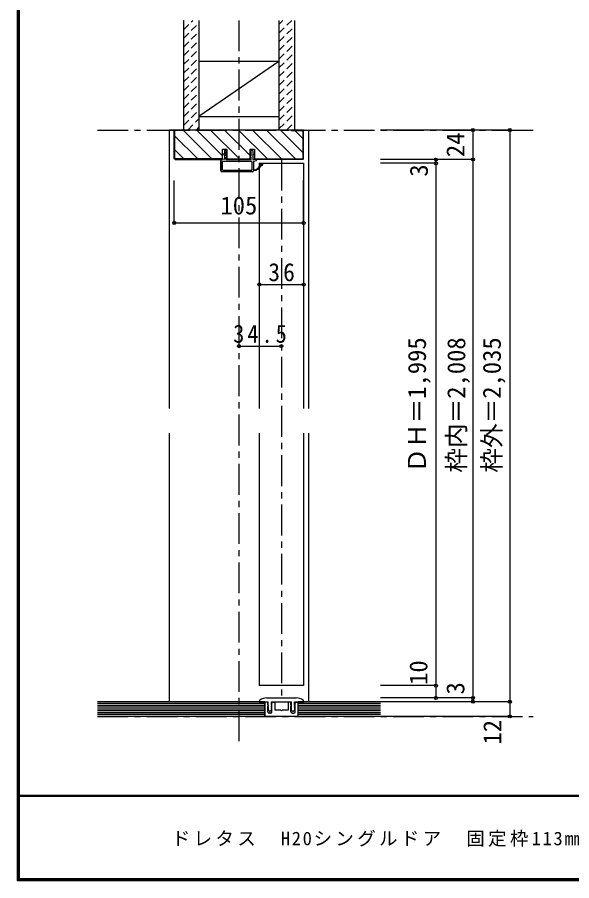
# Model space of a CAD drawing. Units: millimetres at full size, sheet at 1:5. Extents: x -973 to 977, y -718 to 696.
# Drawn here: x -973 to -523, y -701 to 0 of the extents above; entities that cross this region are included whole.
import ezdxf
from ezdxf.enums import TextEntityAlignment as Align

# ---------------------------------------------------------------- set-up
doc = ezdxf.new("R2010")
doc.units = ezdxf.units.MM
doc.header["$LTSCALE"] = 5
doc.header["$PDMODE"] = 32
doc.header["$PDSIZE"] = 2.5
doc.linetypes.add('CHAIN1', pattern=[8, 5, -1, 1, -1])
doc.linetypes.add('DASHED1', pattern=[1.8, 1.2, -0.6])
for name, color, linetype in [('0-0_補助線', 7, 'Continuous'), ('0-1_通り芯', 4, 'CHAIN1'), ('0-3_仕上げ', 7, 'Continuous'), ('0-4_枠', 3, 'Continuous'), ('0-6_扉', 6, 'Continuous'), ('0-7_金物', 7, 'Continuous'), ('0-B_寸法', 4, 'Continuous'), ('0-C_ハッチ', 4, 'DASHED1'), ('F-1_枠', 6, 'Continuous'), ('F-A_文字', 7, 'Continuous')]:
    doc.layers.add(name, color=color, linetype=linetype)
doc.styles.add('ＭＳ ゴシック', font='')
doc.styles.get('ＭＳ ゴシック').set_extended_font_data('MS Gothic')

# ---------------------------------------------------------------- blocks, each defined once
blk = doc.blocks.new('2')
at = {"layer": '0-0_補助線'}
for p, q in [((-9.846, -9.622), (-9.846, 15.078)), ((-8.846, 16.078), (0.354, 16.078)), ((-8.846, 15.878), (0.637, 15.878)), ((-8.446, 14.378), (-8.446, -8.922)), ((-8.146, 14.678), (-1.546, 14.678)), ((-1.246, 14.378), (-1.246, -8.922)), ((0.154, 11.653), (2.154, 11.653)), ((0.154, 11.653), (0.154, -8.497)), ((2.154, 10.953), (2.154, 11.653)), ((3.154, 11.653), (2.512, 10.83)), ((3.154, 11.653), (6.154, 11.653)), ((4.154, 13.753), (4.154, 13.053)), ((5.154, 13.053), (4.512, 13.876)), ((7.154, 13.053), (5.154, 13.053)), ((6.154, 10.953), (6.154, 11.653)), ((7.558, 12.258), (6.516, 10.835)), ((-1.48, -10.622), (-8.846, -10.622)), ((-1.546, -9.222), (-8.146, -9.222)), ((-1.189, -10.85), (-0.732, -12.694)), ((0.354, -12.922), (-0.441, -12.922)), ((0.154, -8.497), (2.154, -8.497)), ((4.154, -9.897), (0.154, -9.897)), ((0.154, -9.897), (0.154, -10.622)), ((0.154, -10.622), (0.645, -12.548)), ((2.154, -7.797), (2.154, -8.497)), ((3.154, -8.497), (2.512, -7.674)), ((3.154, -8.497), (6.154, -8.497)), ((4.154, -10.597), (4.154, -9.897)), ((5.154, -9.897), (4.512, -10.72)), ((7.154, -9.897), (5.154, -9.897)), ((6.154, -7.797), (6.154, -8.497)), ((7.558, -9.101), (6.516, -7.679))]:
    blk.add_line(p, q, dxfattribs=at)
for points in [[(-9.646, 15.078), (-9.646, -9.622), (-9.846, -9.622)], [(4.154, 13.053), (0.154, 13.053), (0.649, 15.723)]]:
    blk.add_lwpolyline(points, dxfattribs=at)
for centre, radius, start, end in [((-8.846, 15.078), 1, 90, 180), ((-8.846, 15.078), 0.8, 90, 180), ((-8.146, 14.378), 0.3, 90, 180), ((-1.546, 14.378), 0.3, 0, 90), ((0.354, 15.778), 0.3, 349.49875, 90), ((2.354, 10.953), 0.2, 180, 322.03043), ((4.354, 13.753), 0.2, 37.96957, 180), ((6.354, 10.953), 0.2, 180, 323.78053), ((7.154, 12.553), 0.5, 323.78053, 90), ((-8.846, -9.622), 1, 180, 270), ((-2.846, -10.72), 6, 179.06153, 259.29815), ((-8.146, -8.922), 0.3, 180, 270), ((-2.846, -10.72), 5.3, 178.93757, 259.29815), ((-1.546, -8.922), 0.3, 270, 0), ((-1.48, -10.922), 0.3, 13.9282, 90), ((-0.441, -12.622), 0.3, 193.9282, 270), ((0.354, -12.622), 0.3, 270, 14.29438), ((2.354, -7.797), 0.2, 37.96957, 180), ((4.354, -10.597), 0.2, 180, 322.03043), ((6.354, -7.797), 0.2, 36.21947, 180), ((7.154, -9.397), 0.5, 270, 36.21947), ((-3.896, -16.272), 0.35, 259.29815, 79.29815)]:
    blk.add_arc(centre, radius, start, end, dxfattribs=at)
blk.add_point((-3.896, -16.622), dxfattribs=at)

msp = doc.modelspace()

# ---------------------------------------------------------------- linework, layer by layer
at = {"layer": '0-1_通り芯'}
for p, q in [((-793.476, -2.5), (-793.476, -590.892)), ((-573.619, -91.5), (-554.619, -91.5)), ((-758.976, -115.5), (-758.976, -555.5)), ((-908.333, -567.5), (-554.619, -567.5))]:
    msp.add_line(p, q, dxfattribs=at)
at = {"layer": '0-3_仕上げ', "color": 2}
for p, q in [((-772.476, -555.5), (-908.333, -555.5)), ((-772.476, -567.5), (-772.476, -555.5)), ((-745.476, -567.5), (-745.476, -555.5)), ((-678.619, -555.5), (-745.476, -555.5)), ((-678.619, -567.5), (-908.333, -567.5))]:
    msp.add_line(p, q, dxfattribs=at)
at = {"layer": '0-3_仕上げ'}
for p, q in [((-772.476, -557), (-908.333, -557)), ((-772.476, -558.5), (-908.333, -558.5)), ((-772.476, -560), (-908.333, -560)), ((-678.619, -557), (-745.476, -557)), ((-678.619, -558.5), (-745.476, -558.5)), ((-678.619, -560), (-745.476, -560)), ((-772.476, -561.5), (-908.333, -561.5)), ((-772.476, -563), (-908.333, -563)), ((-772.476, -564.5), (-908.333, -564.5)), ((-772.476, -566), (-908.333, -566)), ((-678.619, -561.5), (-745.476, -561.5)), ((-678.619, -563), (-745.476, -563)), ((-678.619, -564.5), (-745.476, -564.5)), ((-678.619, -566), (-745.476, -566))]:
    msp.add_line(p, q, dxfattribs=at)
at = {"layer": '0-4_枠', "color": 4}
for p, q in [((-849.976, -91.5), (-849.976, -317.5)), ((-736.976, -91.5), (-736.976, -317.5)), ((-849.976, -337.5), (-849.976, -555.5)), ((-736.976, -337.5), (-736.976, -555.5))]:
    msp.add_line(p, q, dxfattribs=at)
at = {"layer": '0-4_枠'}
for p, q in [((-845.476, -114.586), (-845.476, -92)), ((-835.976, -92), (-845.476, -92)), ((-835.976, -91.5), (-835.976, -92)), ((-750.976, -92), (-750.976, -91.5)), ((-750.976, -92), (-741.476, -92)), ((-741.476, -114.586), (-741.476, -92)), ((-806.726, -107), (-803.026, -107)), ((-806.726, -115.5), (-806.726, -107)), ((-803.026, -115.5), (-803.026, -107)), ((-784.426, -115.5), (-784.426, -107)), ((-845.062, -115), (-845.476, -114.586)), ((-845.269, -115.5), (-806.726, -115.5)), ((-806.726, -115), (-845.062, -115)), ((-803.026, -115), (-784.426, -115)), ((-803.026, -115.5), (-784.426, -115.5)), ((-780.726, -115), (-741.89, -115)), ((-741.683, -115.5), (-780.726, -115.5)), ((-741.89, -115), (-741.476, -114.586))]:
    msp.add_line(p, q, dxfattribs=at)
for points in [[(-845.269, -115.5), (-845.976, -114.793), (-845.976, -91.5)], [(-741.683, -115.5), (-740.976, -114.793), (-740.976, -91.5)], [(-784.426, -107), (-780.726, -107), (-780.726, -115.5)]]:
    msp.add_lwpolyline(points, dxfattribs=at)
at = {"layer": '0-6_扉'}
for p, q in [((-776.976, -118.5), (-740.976, -118.5)), ((-776.976, -118.5), (-776.976, -317.5)), ((-740.976, -118.5), (-740.976, -317.5)), ((-776.976, -337.5), (-776.976, -542.5)), ((-740.976, -337.5), (-740.976, -542.5)), ((-740.976, -542.5), (-776.976, -542.5))]:
    msp.add_line(p, q, dxfattribs=at)
at = {"layer": '0-7_金物'}
for p, q in [((-770.976, -552.5), (-746.976, -552.5)), ((-776.976, -555.5), (-776.976, -555.017)), ((-776.976, -555.5), (-769.626, -555.5)), ((-771.026, -555.8), (-772.476, -555.8)), ((-772.476, -567.5), (-772.476, -555.8)), ((-772.376, -555.8), (-772.376, -567.5)), ((-770.026, -558.05), (-770.026, -556.8)), ((-770.026, -558.05), (-769.819, -558.396)), ((-770.026, -559.05), (-769.819, -558.704)), ((-770.026, -563.8), (-770.026, -559.05)), ((-769.626, -558.5), (-769.833, -558.846)), ((-769.626, -560), (-769.833, -560.346)), ((-769.626, -561), (-769.833, -560.654)), ((-769.626, -558.5), (-769.626, -555.5)), ((-767.126, -558.5), (-767.126, -555.5)), ((-767.126, -555.5), (-750.826, -555.5)), ((-767.126, -558.5), (-766.919, -558.846)), ((-767.126, -559.5), (-766.919, -559.154)), ((-767.126, -560), (-767.126, -559.5)), ((-767.126, -560), (-766.919, -560.346)), ((-767.126, -561), (-766.919, -560.654)), ((-766.726, -558.05), (-766.933, -558.396)), ((-766.726, -559.05), (-766.933, -558.704)), ((-766.726, -558.05), (-766.726, -556.8)), ((-766.726, -563.8), (-766.726, -559.05)), ((-765.726, -555.8), (-764.376, -555.8)), ((-764.376, -555.8), (-764.376, -562.5)), ((-752.226, -555.8), (-753.576, -555.8)), ((-753.576, -555.8), (-753.576, -562.5)), ((-751.226, -558.05), (-751.226, -556.8)), ((-751.226, -558.05), (-751.019, -558.396)), ((-751.226, -559.05), (-751.019, -558.704)), ((-751.226, -563.8), (-751.226, -559.05)), ((-750.826, -558.5), (-751.033, -558.846)), ((-750.826, -559.5), (-751.033, -559.154)), ((-750.826, -560), (-751.033, -560.346)), ((-750.826, -561), (-751.033, -560.654)), ((-750.826, -558.5), (-750.826, -555.5)), ((-750.826, -560), (-750.826, -559.5)), ((-748.326, -558.5), (-748.326, -555.5)), ((-748.326, -555.5), (-740.976, -555.5)), ((-748.326, -558.5), (-748.119, -558.846)), ((-748.326, -560), (-748.119, -560.346)), ((-748.326, -561), (-748.119, -560.654)), ((-747.926, -558.05), (-748.133, -558.396)), ((-747.926, -559.05), (-748.133, -558.704)), ((-747.926, -558.05), (-747.926, -556.8)), ((-747.926, -563.8), (-747.926, -559.05)), ((-746.926, -555.8), (-745.476, -555.8)), ((-745.576, -555.8), (-745.576, -567.5)), ((-745.476, -567.5), (-745.476, -555.8)), ((-740.976, -555.5), (-740.976, -555.017)), ((-745.476, -567.5), (-772.476, -567.5)), ((-769.626, -561.5), (-769.833, -561.846)), ((-768.743, -563.34), (-769.796, -562.204)), ((-769.626, -561), (-769.626, -561.5)), ((-767.726, -564.8), (-769.026, -564.8)), ((-768.009, -563.34), (-766.956, -562.204)), ((-767.126, -561.5), (-767.126, -561)), ((-767.126, -561.5), (-766.919, -561.846)), ((-759.476, -562.5), (-764.376, -562.5)), ((-758.976, -563), (-759.476, -562.5)), ((-758.976, -563), (-758.476, -562.5)), ((-753.576, -562.5), (-758.476, -562.5)), ((-750.826, -561.5), (-751.033, -561.846)), ((-749.943, -563.34), (-750.996, -562.204)), ((-750.826, -561.5), (-750.826, -561)), ((-750.226, -564.8), (-748.926, -564.8)), ((-749.209, -563.34), (-748.156, -562.204)), ((-748.326, -561), (-748.326, -561.5)), ((-748.326, -561.5), (-748.119, -561.846))]:
    msp.add_line(p, q, dxfattribs=at)
for points in [[(-769.626, -560), (-769.626, -559.5), (-769.833, -559.154)], [(-748.326, -560), (-748.326, -559.5), (-748.119, -559.154)]]:
    msp.add_lwpolyline(points, dxfattribs=at)
for centre, radius, start, end in [((-770.976, -562.5), 10, 90, 123.74899), ((-746.976, -562.5), 10, 56.25101, 90), ((-775.976, -555.017), 1, 123.74899, 180), ((-771.026, -556.8), 1, 0, 90), ((-769.576, -559), 0.3, 149.05365, 210.94635), ((-769.576, -560.5), 0.3, 149.05365, 210.94635), ((-770.076, -558.55), 0.3, 329.05368, 30.94635), ((-766.676, -558.55), 0.3, 149.05365, 210.94632), ((-767.176, -559), 0.3, 329.05365, 30.94632), ((-767.176, -560.5), 0.3, 329.05365, 30.94632), ((-765.726, -556.8), 1, 90, 180), ((-752.226, -556.8), 1, 0, 90), ((-750.776, -559), 0.3, 149.05366, 210.94634), ((-750.776, -560.5), 0.3, 149.05366, 210.94634), ((-751.276, -558.55), 0.3, 329.05368, 30.94635), ((-747.876, -558.55), 0.3, 149.05365, 210.94632), ((-748.376, -559), 0.3, 329.05365, 30.94635), ((-748.376, -560.5), 0.3, 329.05365, 30.94635), ((-746.926, -556.8), 1, 90, 180), ((-741.976, -555.017), 1, 0, 56.25101), ((-769.026, -563.8), 1, 180, 270), ((-769.576, -562), 0.3, 149.05362, 222.83826), ((-768.376, -563), 0.5, 222.83826, 317.16174), ((-767.726, -563.8), 1, 270, 0), ((-767.176, -562), 0.3, 317.16174, 30.94632), ((-750.226, -563.8), 1, 180, 270), ((-750.776, -562), 0.3, 149.0537, 222.83827), ((-749.576, -563), 0.5, 222.83827, 317.16174), ((-748.926, -563.8), 1, 270, 0), ((-748.376, -562), 0.3, 317.16174, 30.94638)]:
    msp.add_arc(centre, radius, start, end, dxfattribs=at)
at = {"layer": '0-B_寸法', "linetype": 'DASHED1'}
for p, q in [((-838.476, -10.111), (-830.865, -2.5)), ((-838.476, -3.04), (-837.936, -2.5)), ((-838.476, -17.182), (-825.976, -4.682)), ((-760.976, -5.748), (-757.728, -2.5)), ((-760.976, -12.819), (-750.657, -2.5)), ((-838.476, -24.253), (-825.976, -11.753)), ((-760.976, -19.89), (-748.476, -7.39)), ((-838.476, -31.324), (-825.976, -18.824)), ((-760.976, -26.961), (-748.476, -14.461)), ((-838.476, -38.395), (-825.976, -25.895)), ((-760.976, -34.032), (-748.476, -21.532)), ((-838.476, -45.466), (-825.976, -32.966)), ((-760.976, -41.103), (-748.476, -28.603)), ((-838.476, -52.537), (-825.976, -40.037)), ((-760.976, -48.175), (-748.476, -35.675)), ((-838.476, -59.608), (-825.976, -47.108)), ((-760.976, -55.246), (-748.476, -42.746)), ((-838.476, -66.68), (-825.976, -54.18)), ((-760.976, -62.317), (-748.476, -49.817)), ((-838.476, -73.751), (-825.976, -61.251)), ((-760.976, -69.388), (-748.476, -56.888)), ((-838.476, -80.822), (-825.976, -68.322)), ((-760.976, -76.459), (-748.476, -63.959)), ((-838.476, -87.893), (-825.976, -75.393)), ((-760.976, -83.53), (-748.476, -71.03)), ((-835.012, -91.5), (-825.976, -82.464)), ((-760.976, -90.601), (-748.476, -78.101)), ((-827.941, -91.5), (-825.976, -89.535)), ((-754.804, -91.5), (-748.476, -85.172))]:
    msp.add_line(p, q, dxfattribs=at)
at = {"layer": '0-B_寸法', "color": 2}
for p, q in [((-838.476, -2.5), (-838.476, -91.5)), ((-825.976, -2.5), (-825.976, -91.5)), ((-760.976, -2.5), (-760.976, -91.5)), ((-748.476, -2.5), (-748.476, -91.5))]:
    msp.add_line(p, q, dxfattribs=at)
at = {"layer": '0-B_寸法', "color": 7}
msp.add_line((-825.976, -80.234), (-760.976, -35.5), dxfattribs=at)
at = {"layer": '0-B_寸法', "color": 3}
for p, q in [((-825.976, -35.5), (-760.976, -35.5)), ((-825.976, -80.5), (-760.976, -80.5)), ((-740.976, -91.5), (-845.976, -91.5))]:
    msp.add_line(p, q, dxfattribs=at)
at = {"layer": '0-B_寸法', "linetype": 'CHAIN1'}
msp.add_line((-908.333, -91.5), (-554.619, -91.5), dxfattribs=at)
at = {"layer": '0-B_寸法'}
for p, q in [((-845.976, -91.5), (-849.976, -91.5)), ((-740.976, -91.5), (-736.976, -91.5)), ((-573.619, -91.5), (-678.619, -91.5)), ((-573.619, -91.5), (-573.619, -567.5)), ((-603.619, -115.5), (-678.619, -115.5)), ((-633.619, -118.5), (-678.619, -118.5)), ((-633.619, -115.5), (-633.619, -552.5)), ((-845.976, -166.922), (-845.976, -132.4)), ((-776.976, -216.922), (-740.976, -216.922)), ((-793.476, -266.922), (-758.976, -266.922)), ((-633.619, -542.5), (-678.619, -542.5)), ((-603.619, -552.5), (-678.619, -552.5)), ((-573.619, -555.5), (-678.619, -555.5)), ((-603.619, -555.5), (-678.619, -555.5)), ((-573.619, -567.5), (-678.619, -567.5))]:
    msp.add_line(p, q, dxfattribs=at)
for points in [[(-603.619, -91.5), (-603.619, -552.5), (-603.619, -555.5)], [(-845.976, -166.922), (-740.976, -166.922), (-740.976, -132.4)]]:
    msp.add_lwpolyline(points, dxfattribs=at)
at = {"layer": '0-B_寸法', "color": 7}
for p in [(-603.619, -91.5), (-573.619, -91.5), (-633.619, -115.5), (-633.619, -118.5), (-603.619, -115.5), (-845.976, -166.922), (-740.976, -166.922), (-776.976, -216.922), (-740.976, -216.922), (-793.476, -266.922), (-758.976, -266.922), (-633.619, -542.5), (-633.619, -552.5), (-603.619, -552.5), (-603.619, -555.5), (-573.619, -555.5), (-573.619, -567.5)]:
    msp.add_point(p, dxfattribs=at)
at = {"layer": '0-C_ハッチ', "linetype": 'Continuous'}
for p, q in [((-845.476, -96.412), (-826.888, -115)), ((-838.574, -92), (-815.574, -115)), ((-827.76, -91.5), (-806.726, -112.534)), ((-816.447, -91.5), (-792.947, -115)), ((-805.133, -91.5), (-784.426, -112.207)), ((-793.819, -91.5), (-770.319, -115)), ((-782.505, -91.5), (-759.005, -115)), ((-771.192, -91.5), (-747.692, -115)), ((-759.878, -91.5), (-741.476, -109.902)), ((-748.064, -92), (-741.476, -98.588)), ((-845.476, -107.725), (-838.201, -115))]:
    msp.add_line(p, q, dxfattribs=at)
at = {"layer": 'F-1_枠'}
for p, q in [((-973.347, 695.833), (-973.347, -700.833)), ((-972.514, 695.833), (-972.514, -700.833)), ((-971.68, 695.833), (-971.68, -700.833)), ((976.653, -631.667), (-973.347, -631.667)), ((976.653, -632.5), (-973.347, -632.5)), ((976.653, -699.167), (-973.347, -699.167)), ((976.653, -700), (-973.347, -700)), ((976.653, -700.833), (-973.347, -700.833))]:
    msp.add_line(p, q, dxfattribs=at)

# ---------------------------------------------------------------- block references
at = {"layer": '0-0_補助線', "rotation": 90}
msp.add_blockref('2', (-792.148, -115.654), dxfattribs=at)

# ---------------------------------------------------------------- texts
at = {"layer": '0-B_寸法', "color": 7, "style": 'ＭＳ ゴシック'}
for s, p in [('24', (-606.119, -113.5)), ('3', (-635.782, -129.385)), ('ＤＨ＝1,995', (-637.309, -369.632)), ('枠内＝2,008', (-605.389, -369.632)), ('枠外＝2,035', (-576.558, -369.632)), ('10', (-636.119, -541.875)), ('3', (-606.119, -549.677)), ('12', (-576.119, -590.279))]:
    msp.add_text(s, height=14.66, rotation=90, dxfattribs=at).set_placement(p, align=Align.BOTTOM_LEFT)
msp.add_text('105', height=14.66, dxfattribs=at).set_placement((-808.476, -164.422), align=Align.BOTTOM_LEFT)
at = {"layer": '0-B_寸法', "color": 7, "char_height": 14.66, "attachment_point": 7, "style": 'ＭＳ ゴシック'}
for s, insert in [('\\T1.27;\\W0.95;36', (-769.601, -214.422)), ('\\T1.28;\\W0.9;34.5', (-798.101, -264.422))]:
    msp.add_mtext(s, dxfattribs=dict(at, insert=insert))
at = {"layer": 'F-A_文字', "insert": (-847.938, -673.333), "char_height": 11, "attachment_point": 7, "style": 'ＭＳ ゴシック'}
msp.add_mtext('\\T1.18;ドレタス\u3000H20シングルドア\u3000固定枠113㎜幅\u3000隠し丁番\u3000通気仕様\u30003方枠＋樹脂下枠', dxfattribs=at)

doc.saveas('drawing.dxf')
